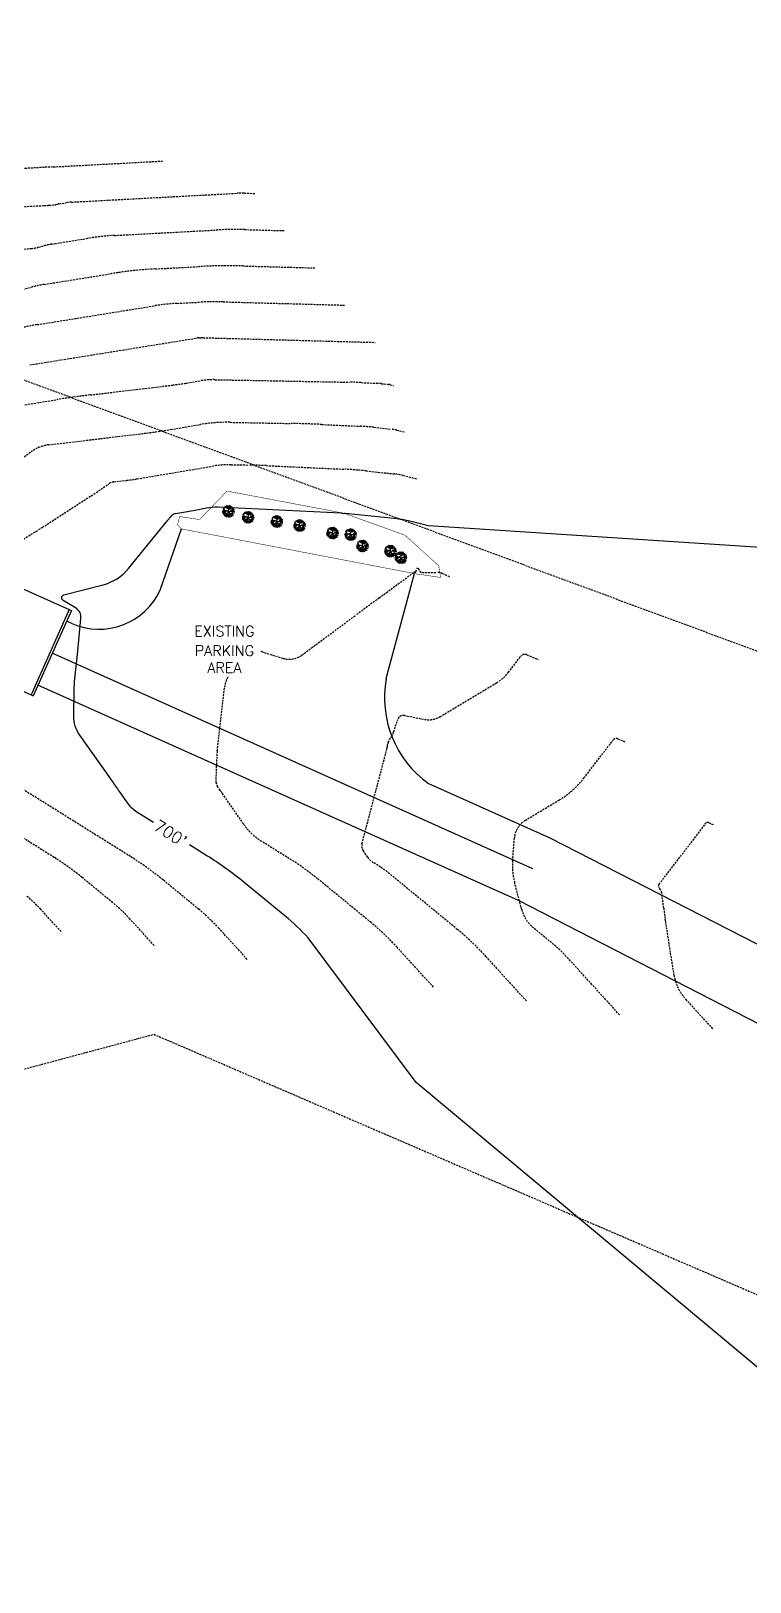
# Model space of a CAD drawing. Header units: inches. Extents: x -43639 to 75791, y -33466 to 47612.
# Drawn here: x 23813 to 25294, y 3606 to 6799 of the extents above; entities that cross this region are included whole.
import ezdxf
from ezdxf.enums import TextEntityAlignment as Align

# ---------------------------------------------------------------- set-up
doc = ezdxf.new("R2010")
doc.units = ezdxf.units.IN
doc.header["$LTSCALE"] = 8
doc.header["$MEASUREMENT"] = 0
doc.linetypes.add('DASHED', pattern=[0.75, 0.5, -0.25])
doc.layers.get('0').update_dxf_attribs({"linetype": 'CONTINUOUS'})
for name, color, linetype in [('A-roof', 253, 'CONTINUOUS'), ('A-text', 254, 'CONTINUOUS'), ('construction', 160, 'CONTINUOUS'), ('CONT-HGH', 6, 'DASHED'), ('CONT-NML', 1, 'DASHED'), ('easement_JDCF', 7, 'DASHED'), ('ROAD', 2, 'CONTINUOUS'), ('T100', 2, 'CONTINUOUS'), ('TREE', 3, 'CONTINUOUS')]:
    doc.layers.add(name, color=color, linetype=linetype)
doc.styles.add('ROMAND', font='romand', dxfattribs={"height": 2})
doc.styles.add('T100', font='ROMANS', dxfattribs={"height": 1.8})

# ---------------------------------------------------------------- blocks, each defined once
blk = doc.blocks.new('SHRUB4')
for p, q in [((-0.093, -0.008), (-0.102, 0.004)), ((-0.087, 0.018), (-0.1, 0.014)), ((-0.079, 0.01), (-0.097, 0.029)), ((-0.08, 0.048), (-0.094, 0.044)), ((-0.068, 0.04), (-0.088, 0.057)), ((-0.03, 0.06), (-0.081, 0.069)), ((-0.06, 0.019), (-0.079, 0.01)), ((-0.073, 0.024), (-0.068, 0.04)), ((-0.002, 0.001), (-0.073, 0.024)), ((-0.042, 0.075), (-0.07, 0.078)), ((-0.05, 0.003), (-0.068, 0.008)), ((-0.04, 0.012), (-0.064, -0.014)), ((-0.042, 0.075), (-0.044, 0.095)), ((-0.033, 0.083), (-0.042, 0.075)), ((-0.033, 0.083), (-0.015, 0.104)), ((-0.033, 0.083), (-0.032, 0.098)), ((-0.004, 0.069), (-0.033, 0.083)), ((-0.031, 0.062), (-0.032, 0.075)), ((-0.031, 0.061), (-0.004, 0.069)), ((0.004, 0.042), (-0.03, 0.06)), ((-0.022, 0.008), (-0.03, 0.025)), ((-0.002, 0.001), (-0.028, -0.046)), ((-0.018, 0.078), (-0.013, 0.09)), ((-0.006, 0.084), (-0.004, 0.104)), ((0.01, 0.087), (-0.006, 0.084)), ((-0.003, 0.07), (0.013, 0.062)), ((-0.001, 0.002), (0.004, 0.042)), ((-0.001, 0.002), (0.048, 0.007)), ((-0.001, 0), (0.038, -0.067)), ((0.004, 0.042), (0.001, 0.055)), ((0.004, 0.087), (0.002, 0.105)), ((0.004, 0.042), (0.03, 0.054)), ((0.015, 0.094), (0.01, 0.104)), ((0.011, 0.087), (0.023, 0.103)), ((0.013, 0.062), (0.011, 0.087)), ((0.015, 0.063), (0.024, 0.071)), ((0.024, 0.071), (0.02, 0.083)), ((0.03, 0.079), (0.025, 0.101)), ((0.03, 0.054), (0.033, 0.102)), ((0.03, 0.055), (0.044, 0.042)), ((0.031, 0.073), (0.048, 0.064)), ((0.039, 0.006), (0.052, 0.024)), ((0.041, 0.085), (0.04, 0.098)), ((0.04, 0.084), (0.051, 0.091)), ((0.04, 0.07), (0.04, 0.084)), ((0.048, 0.064), (0.056, 0.077)), ((0.048, 0.007), (0.061, 0.017)), ((0.048, 0.007), (0.061, -0.005)), ((0.055, 0.078), (0.059, 0.089)), ((0.056, 0.077), (0.068, 0.078)), ((0.061, 0.017), (0.064, 0.027)), ((0.061, 0.017), (0.07, 0.011)), ((0.061, -0.005), (0.081, 0.002)), ((0.064, 0.027), (0.069, 0.042)), ((0.064, 0.028), (0.076, 0.024)), ((0.068, 0.055), (0.076, 0.07)), ((0.069, 0.043), (0.068, 0.055)), ((0.069, 0.056), (0.087, 0.057)), ((0.069, 0.042), (0.086, 0.041)), ((0.07, 0.011), (0.087, 0.014)), ((0.076, 0.024), (0.086, 0.031)), ((0.081, 0.002), (0.102, -0.011)), ((0.086, 0.041), (0.09, 0.052)), ((0.086, 0.041), (0.096, 0.038)), ((0.086, 0.031), (0.1, 0.028)), ((0.087, 0.014), (0.1, 0.02)), ((0.087, 0.014), (0.089, 0.006)), ((0.089, 0.006), (0.102, 0.003)), ((-0.089, -0.014), (-0.102, -0.01)), ((-0.097, -0.002), (-0.101, -0.003)), ((-0.087, -0.015), (-0.097, -0.029)), ((-0.087, -0.038), (-0.097, -0.036)), ((-0.078, -0.002), (-0.093, -0.008)), ((-0.079, -0.028), (-0.09, -0.043)), ((-0.078, -0.029), (-0.089, -0.014)), ((-0.077, -0.052), (-0.086, -0.054)), ((-0.076, -0.052), (-0.079, -0.062)), ((-0.064, -0.012), (-0.078, -0.002)), ((-0.065, -0.013), (-0.078, -0.029)), ((-0.064, -0.014), (-0.077, -0.052)), ((-0.061, -0.067), (-0.071, -0.07)), ((-0.061, -0.068), (-0.065, -0.079)), ((-0.044, -0.039), (-0.061, -0.067)), ((-0.057, -0.078), (-0.061, -0.08)), ((-0.044, -0.081), (-0.057, -0.078)), ((-0.033, -0.064), (-0.051, -0.089)), ((-0.043, -0.058), (-0.049, -0.069)), ((-0.017, -0.026), (-0.044, -0.039)), ((-0.044, -0.039), (-0.043, -0.058)), ((-0.036, -0.087), (-0.044, -0.091)), ((-0.04, -0.074), (-0.033, -0.082)), ((-0.033, -0.082), (-0.036, -0.092)), ((-0.032, -0.034), (-0.033, -0.064)), ((-0.012, -0.081), (-0.033, -0.095)), ((-0.021, -0.069), (-0.028, -0.077)), ((-0.025, -0.04), (-0.008, -0.058)), ((-0.015, -0.052), (-0.022, -0.056)), ((-0.022, -0.056), (-0.021, -0.069)), ((-0.008, -0.058), (-0.016, -0.099)), ((-0.012, -0.022), (-0.008, -0.042)), ((-0.004, -0.078), (-0.006, -0.099)), ((0.023, -0.045), (-0.004, -0.078)), ((-0.003, -0.079), (0.021, -0.079)), ((0.009, -0.081), (0.001, -0.089)), ((0.001, -0.089), (0.011, -0.094)), ((0.011, -0.094), (0.008, -0.098)), ((0.012, -0.061), (0.018, -0.07)), ((0.017, -0.031), (0.038, -0.036)), ((0.025, -0.089), (0.018, -0.096)), ((0.021, -0.079), (0.03, -0.094)), ((0.022, -0.079), (0.033, -0.081)), ((0.03, -0.055), (0.025, -0.069)), ((0.025, -0.069), (0.047, -0.081)), ((0.033, -0.081), (0.044, -0.089)), ((0.035, -0.059), (0.052, -0.037)), ((0.045, -0.049), (0.047, -0.063)), ((0.047, -0.063), (0.059, -0.07)), ((0.047, -0.081), (0.053, -0.088)), ((0.051, -0.037), (0.06, -0.02)), ((0.052, -0.037), (0.086, -0.036)), ((0.059, -0.07), (0.059, -0.081)), ((0.06, -0.02), (0.071, -0.027)), ((0.069, -0.037), (0.065, -0.053)), ((0.065, -0.053), (0.072, -0.074)), ((0.067, -0.064), (0.081, -0.066)), ((0.068, -0.024), (0.076, -0.017)), ((0.086, -0.037), (0.095, -0.034)), ((0.086, -0.036), (0.088, -0.045)), ((0.094, -0.006), (0.103, -0.002))]:
    blk.add_line(p, q)

msp = doc.modelspace()

# ---------------------------------------------------------------- linework, layer by layer
at = {"layer": 'A-roof', "color": 7}
for p, q in [((23541.07897, 5764.70218, -120), (23891.47307, 5607.60356, -120)), ((23462.52967, 5589.50513, -120), (23812.92377, 5432.40651, -120)), ((23891.47307, 5607.60356, -120), (23812.92377, 5432.40651, -120))]:
    msp.add_line(p, q, dxfattribs=at)
at = {"layer": 'A-roof'}
for p, q in [((23896.0355, 5605.55801, -120), (23817.48619, 5430.36096, -120)), ((23891.47307, 5607.60356, -120), (23896.0355, 5605.55801, -120)), ((23812.92377, 5432.40651, -120), (23817.48619, 5430.36096, -120))]:
    msp.add_line(p, q, dxfattribs=at)
at = {"layer": 'construction'}
msp.add_line((24846.45645, 5074.23465, -120), (23856.76085, 5517.95949, -120), dxfattribs=at)
at = {"layer": 'CONT-HGH', "elevation": 8160}
msp.add_lwpolyline([(23788.88261, 6186.43198, -0.0240470773), (23825.36596, 6194.10643), (24066.64903, 6232.85823, -0.0264270031), (24113.87742, 6237.90265), (24161.37262, 6240.44911, -0.0202162317), (24208.89307, 6241.07341), (24459.7074, 6234.22697)], format="xyb", dxfattribs=at)
at = {"layer": 'CONT-HGH', "color": 252, "linetype": 'Continuous', "elevation": 8280}
for points in [[(24065.51932, 5169.38335), (24031.12371, 5190.83899, -0.1026435345), (24012.28872, 5208.82336), (23997.185, 5230.71547, 0.0032166297), (23981.94107, 5252.50951), (23913.43358, 5349.1244, -0.1589990114), (23901.18331, 5388.52591), (23901.91771, 5441.26693, -0.0238866893), (23903.4396, 5465.90645), (23906.13928, 5490.47322, 0.0035153351), (23908.66612, 5515.05775), (23915.76682, 5589.26968, 0.2901362114), (23904.48154, 5611.52074), (23879.09778, 5626.62133, -0.6669735494), (23880.70708, 5637.85498), (23961.24788, 5658.59874, 0.1597609918), (24013.51669, 5692.02195), (24094.82372, 5791.53914, -0.0142829406), (24099.58977, 5797.04395), (24104.51311, 5802.41259, -0.1719725246), (24110.57744, 5805.63187), (24130.97994, 5808.66141, 0.0136916202), (24146.90636, 5811.47395), (24174.10778, 5817.04956, -0.0624966223), (24197.75515, 5818.8822), (24451.34529, 5806.83091, -0.0635806495), (24453.69695, 5806.41638), (24456.89623, 5805.42158, 0.2389426625), (24457.35458, 5805.49913), (24457.85203, 5805.86698, -0.0001826847), (24458.1143, 5806.06076), (24458.37663, 5806.25445, -0.1696766989), (24458.67074, 5806.34537), (24459.3588, 5806.32037, -0.0176582486), (24459.92469, 5806.27976), (24566.78724, 5794.80727, -0.032752104), (24593.01006, 5790.24035), (24631.89507, 5780.81066), (25841.30115, 5702.06669)], [(30373.65884, 447.99829), (30099.24852, 375.57539), (29402.93737, 465.63114), (28600.13155, 989.5928), (28600.13155, 989.5928), (26756.95472, 2839.83243), (24605.90634, 4634.00128), (24383.56943, 4931.87578, 0.0359891483), (24336.01943, 4976.96612), (24251.9152, 5045.94408, 0.032305641), (24175.36021, 5100.86568), (24139.55268, 5123.20207, -0.1026435345)]]:
    msp.add_lwpolyline(points, format="xyb", dxfattribs=at)
at = {"layer": 'CONT-NML'}
for points, elevation in [([(22884.67082, 6426.41197), (22937.02194, 6438.48393, -0.0367309563), (23037.22021, 6453.9561), (23194.85501, 6466.55841, 0.0075923223), (23239.93615, 6470.85227), (23284.95209, 6475.83071, -0.0042102965), (23330.00676, 6480.42976), (23411.90688, 6488.09363, -0.005914736), (23481.60542, 6493.78491), (23707.44526, 6509.53912, -0.0041272644), (23858.41123, 6518.81874), (24084.97508, 6530.8689)], 8064), ([(23757.32783, 6435.39513), (23840.28631, 6439.25174, 0.0100356732), (23849.65093, 6439.87564), (23862.25682, 6440.97, 0.0422302572), (23865.0604, 6441.45416), (23867.82301, 6442.17554, -0.0240470774), (23870.61387, 6442.76261), (23885.45168, 6445.14567, -0.0264270031), (23896.34479, 6446.30915), (24237.61293, 6464.60628, -0.0202162317), (24252.00442, 6464.79535), (24273.60312, 6464.20578)], 8088), ([(23750.21043, 6345.37269), (23813.54422, 6350.87092, 0.0422302572), (23827.62979, 6353.3034), (23841.50954, 6356.92768, -0.0240470773), (23855.53123, 6359.87722), (23930.07854, 6371.85005, -0.0264270031), (23984.80714, 6377.69556), (24197.2574, 6389.0861, -0.0202162317), (24252.59195, 6389.81307), (24335.63788, 6387.54618)], 8112), ([(23790.19918, 6265.15264), (23815.19607, 6271.67983, -0.0240470773), (23840.44859, 6276.99182), (23978.89177, 6299.22679, -0.0264270031), (24069.03555, 6308.85496), (24159.68858, 6313.71533, -0.0202162317), (24250.38981, 6314.90693), (24397.67264, 6310.88657)], 8136)]:
    msp.add_lwpolyline(points, format="xyb", dxfattribs=dict(at, elevation=elevation))
at = {"layer": 'CONT-NML', "color": 251}
for points, elevation in [([(23810.28332, 6111.22104), (24154.4063, 6166.48967, -0.0264270031), (24158.71929, 6166.95034), (24163.05666, 6167.18288, -0.0202162317), (24167.39632, 6167.2399), (24521.74216, 6157.56737)], 8184), ([(23795.20069, 6028.33565), (23866.75646, 6039.82802, -0.0099925347), (23934.49732, 6049.32327), (24104.48433, 6069.69576, 0.0116763095), (24133.50497, 6073.86327), (24162.42828, 6078.70859, -0.046218902), (24191.55052, 6080.85614), (24468.60009, 6075.65737, -0.0069448678), (24492.89802, 6074.86371), (24523.96572, 6073.41673, -0.0151027075), (24534.66619, 6072.5939), (24548.36753, 6071.12296, -0.032752104), (24552.93947, 6070.32672), (24559.71907, 6068.68266)], 8208), ([(23770.03477, 5901.00701), (23813.26033, 5932.59794, -0.1286646837), (23849.12987, 5946.72551), (24039.17963, 5969.50247, 0.0116763095), (24100.46335, 5978.30313), (24161.54153, 5988.53511, -0.046218902), (24223.03982, 5993.07017), (24348.82454, 5990.70985, -0.0069448678), (24411.47753, 5988.66337), (24491.58657, 5984.93227, -0.0151027075), (24519.17808, 5982.8106), (24554.50743, 5979.01773, -0.032752104), (24566.29633, 5976.9646), (24583.77773, 5972.72532)], 8232), ([(23677.32404, 5684.60261, -0.0841225156), (23687.06673, 5691.31843), (23704.12067, 5699.25711, 0.0233906617), (23720.76656, 5707.97494), (23787.13473, 5746.79146, 0.0109700168), (23836.13191, 5776.90992), (23951.7879, 5851.54795, 0.0145083099), (23962.10051, 5858.63518), (23972.20743, 5866.02171, -0.1286646837), (23983.47562, 5870.45979), (24009.91913, 5873.62898, 0.0116763095), (24031.61851, 5876.74512), (24189.44045, 5903.1839, -0.046218902), (24225.34747, 5905.83178), (24261.49978, 5905.15339, -0.0069448677), (24297.63569, 5903.97306), (24459.20743, 5896.44781, -0.0151027075), (24503.68998, 5893.0273), (24560.64734, 5886.9125, -0.032752104), (24579.6532, 5883.60248), (24607.8364, 5876.76799)], 8256), ([(24286.08458, 5521.47914, -0.0133988917), (24287.72972, 5521.01555), (24331.72652, 5507.33495, 0.2389426625), (24370.89797, 5513.96316), (24482.23952, 5596.29421, -0.000182685), (24530.18632, 5631.72119), (24601.43195, 5684.323, -0.1696766986), (24602.988, 5684.80405), (24604.71214, 5684.7414, 0.3345400877), (24605.8421, 5685.53006), (24607.86811, 5691.7314, -0.6207298034), (24610.03056, 5692.04491), (24613.74515, 5686.65852, 0.2462722089), (24618.45102, 5684.18381), (24648.86936, 5684.14731, -0.0986920779), (24660.33291, 5681.84803), (24676.84077, 5674.97164)], 8304), ([(24833.46845, 4802.02161), (24750.37945, 4893.02011, 0.0359891483), (24690.92334, 4949.40067), (24546.72303, 5067.66635, 0.032305641), (24532.87264, 5077.60282), (24518.0657, 5086.83924, -0.1026435345), (24506.49293, 5097.88936), (24497.21277, 5111.34051, -0.2187745313), (24494.65429, 5125.9674), (24546.25818, 5321.84366, 0.0378478178), (24547.01633, 5325.96461), (24547.46209, 5330.14303, -0.100486765), (24548.70494, 5334.06912), (24555.66874, 5346.61039, 0.0468090978), (24560.05332, 5356.6072), (24568.35845, 5381.68707, -0.3784582035), (24582.13104, 5389.70894), (24623.06656, 5381.57351, 0.1858333978), (24655.17205, 5387.12739), (24771.89344, 5456.89835, 0.094190487), (24796.20283, 5478.50465), (24821.40847, 5511.22598, -0.3394873582), (24834.21937, 5514.6321), (24857.35662, 5504.99422)], 8328), ([(24641.74414, 4830.56069), (24566.97444, 4912.44794, 0.0359891483), (24513.47138, 4963.1834), (24403.34698, 5053.50178, 0.032305641), (24349.69658, 5091.99131), (24287.94135, 5130.51362, -0.1026435345), (24250.45785, 5166.30428), (24208.07128, 5227.74155, 0.0032166297), (24202.62058, 5235.53435), (24197.11974, 5243.29208, -0.1589990114), (24194.43553, 5251.92552), (24194.95176, 5288.99828, -0.0244147622), (24196.6983, 5316.79785), (24210.96906, 5444.18281, -0.0972009996), (24218.62365, 5468.46651)], 8304), ([(25025.19276, 4773.48254), (24919.35844, 4889.39155, 0.0359891483), (24884.91783, 4922.05062), (24848.12342, 4952.2275, -0.1571661786), (24823.60194, 4990.30749), (24809.13483, 5044.61945, -0.0848699672), (24804.90723, 5090.95253), (24808.60125, 5138.00841, -0.243044265), (24830.7054, 5173.64519), (24900.4918, 5215.36046, 0.094190487), (24951.84551, 5261.00385), (25012.27656, 5339.45396, -0.3394873582), (25021.39822, 5341.87919), (25037.87247, 5335.0168)], 8352), ([(24258.29552, 4887.63884), (24200.16442, 4951.30362, 0.0359891483), (24158.56747, 4990.74885), (24084.99272, 5051.09107, 0.032305641), (24018.02208, 5099.13672), (23784.3639, 5244.89041, -0.1026435346)], 8256), ([(24066.57121, 4916.17791), (24016.75941, 4970.73146, 0.0359891483), (23981.11551, 5004.53157), (23918.07024, 5056.23805, 0.032305641), (23860.68395, 5097.40777), (23654.95269, 5225.74091, -0.1767929821)], 8232), ([(25216.91707, 4744.94346), (25160.60297, 4806.61827, -0.1470730048), (25137.50932, 4854.6779), (25119.3079, 4970.48806, -0.0065314173), (25116.01737, 4993.36958), (25111.97467, 5024.34844, 0.1037584942), (25109.75319, 5030.6982), (25106.19969, 5036.58196, -0.3092524525), (25106.52023, 5042.24649), (25203.14464, 5167.68193, -0.3394873582), (25208.57706, 5169.12628), (25218.38832, 5165.03938)], 8376), ([(23874.8469, 4944.71699), (23833.35439, 4990.15929, 0.0359891483), (23803.66355, 5018.31429)], 8208)]:
    msp.add_lwpolyline(points, format="xyb", dxfattribs=dict(at, elevation=elevation))
at = {"layer": 'easement_JDCF'}
for p, q in [((21853.73753, 6798.51245, 8016), (30472.87063, 3614.67313, 8016)), ((21747.53142, 4112.97351, 8016), (24065.952, 4733.39759, 8016)), ((24065.952, 4733.39759, 8016), (30234.13533, 2073.04883, 8016))]:
    msp.add_line(p, q, dxfattribs=at)
at = {"layer": 'ROAD'}
for p, q in [((24079.82552, 5649.44919, -120), (24123.06861, 5773.71461, -120)), ((24544.59455, 5465.8159, -120), (24603.04207, 5681.69928, -120)), ((23895.8066, 5579.35884, -120), (23886.21683, 5583.65836, -120)), ((24817.00068, 5008.53565, -120), (23827.30486, 5452.2606, -120)), ((24881.91308, 5137.24318, -120), (24630.68563, 5249.8797, -120)), ((27632.65852, 3726.65616, -120), (24881.91308, 5137.24318, -120)), ((27504.36554, 3630.4503, -120), (24817.00068, 5008.53565, -120))]:
    msp.add_line(p, q, dxfattribs=at)
at = {"layer": 'ROAD', "const_width": 1, "elevation": -120}
msp.add_lwpolyline([(24122.3539, 5773.85163), (24606.6499, 5681.00763), (24656.4259, 5673.80763), (24652.7419, 5697.66363), (24583.5139, 5760.63963), (24457.85203, 5805.86698), (24216.7579, 5851.53963), (24160.1899, 5792.87163), (24118.9939, 5799.13563), (24114.8659, 5782.38363), (24122.3539, 5773.85163)], dxfattribs=at)
at = {"layer": 'ROAD'}
for centre, radius, start, end in [((23952.77088, 5706.41348, -120), 139.24012, 245.85117044, 335.85117044), ((24759.79769, 5426.48489, -120), 218.76773, 169.64280279, 234.05090796)]:
    msp.add_arc(centre, radius, start, end, dxfattribs=at)

# ---------------------------------------------------------------- block references
at = {"layer": 'TREE', "xscale": 120, "yscale": 120, "zscale": 120}
for p in [(24219.62537, 5809.40078, -120), (24260.07328, 5797.23491, -120), (24319.24707, 5788.46834, -120), (24366.18662, 5780.23849, -120), (24434.09916, 5764.85226, -120), (24471.30125, 5761.63188, -120), (24495.76973, 5738.19471, -120), (24553.19578, 5727.63904, -120), (24574.9178, 5714.0419, -120)]:
    msp.add_blockref('SHRUB4', p, dxfattribs=at)

# ---------------------------------------------------------------- texts
at = {"layer": 'A-text', "style": 'T100'}
for s, p in [('EXISTING', (24211.26354, 5552.532, -120)), ('PARKING', (24211.26354, 5512.24839, -120)), ('AREA', (24211.26354, 5477.27697, -120))]:
    msp.add_text(s, height=21.6, dxfattribs=at).set_placement(p, align=Align.CENTER)
at = {"layer": 'T100', "style": 'ROMAND'}
msp.add_text("700'", height=24, rotation=328.04449028, dxfattribs=at).set_placement((24093.78028, 5136.81251, 8280), align=Align.CENTER)

doc.saveas('drawing.dxf')
